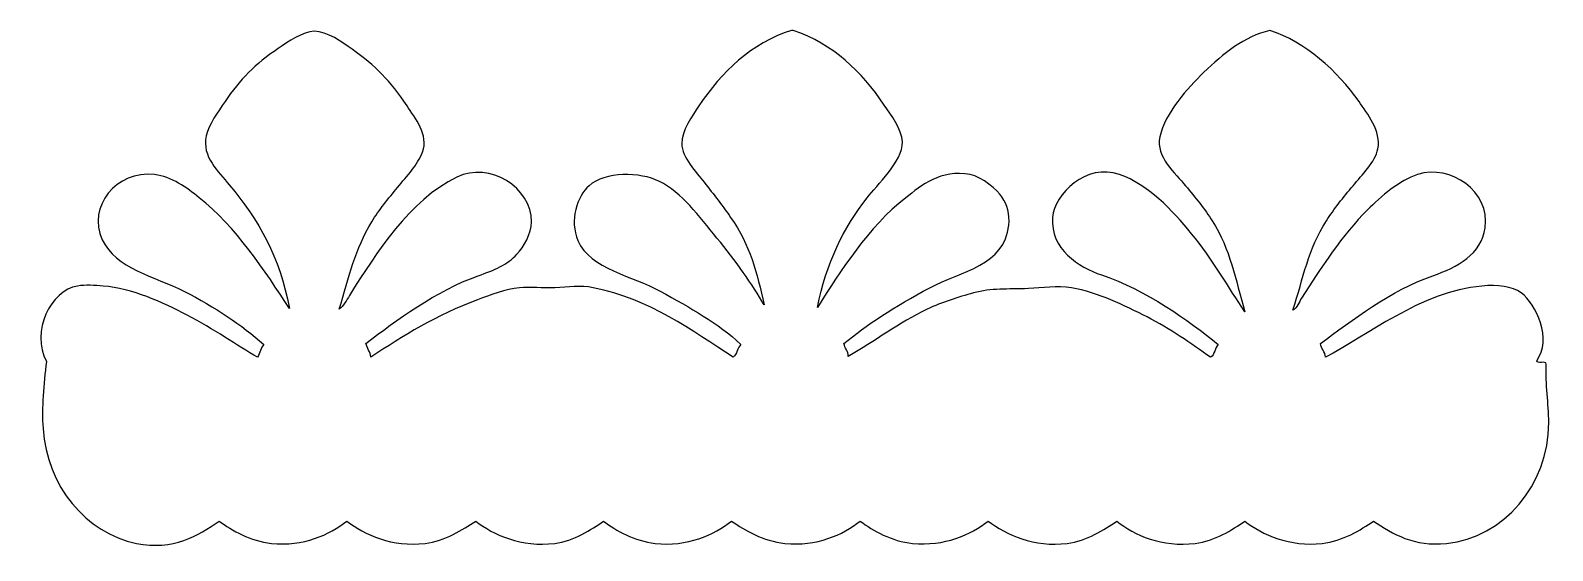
# Model space of a CAD drawing. Header units: centimetres. Extents: x -7 to 6.9, y -2.4 to 2.3.
import ezdxf

# ---------------------------------------------------------------- set-up
doc = ezdxf.new("R2010")
doc.units = ezdxf.units.CM
doc.header["$MEASUREMENT"] = 0
doc.layers.add('Layer 1', color=7, linetype='Continuous')

msp = doc.modelspace()

# ---------------------------------------------------------------- linework, layer by layer
at = {"layer": 'Layer 1'}
msp.add_open_spline([(0.20542, -0.17886), (0.41508, 0.14835), (0.66749, 0.55478), (1.00959, 0.8205), (1.00959, 0.8205), (1.15069, 0.93012), (1.32765, 1.08141), (1.59514, 1.03129), (1.59514, 1.03129), (1.70322, 1.01105), (1.84721, 0.88659), (1.88401, 0.8283), (1.88401, 0.8283), (1.93246, 0.75152), (1.95629, 0.67368), (1.94645, 0.57065), (1.94645, 0.57065), (1.91137, 0.20285), (1.51838, 0.15396), (1.22819, 0.00071), (1.22819, 0.00071), (0.90463, -0.17016), (0.64449, -0.34375), (0.44746, -0.50679), (0.44746, -0.50679), (0.45484, -0.55145), (0.48575, -0.57259), (0.48651, -0.62389), (0.48651, -0.62389), (0.73032, -0.48453), (0.94352, -0.31943), (1.20477, -0.1945), (1.20477, -0.1945), (1.34227, -0.12875), (1.48314, -0.08623), (1.62638, -0.04617), (1.62638, -0.04617), (1.78796, -0.00098), (1.93073, -0.01453), (2.12605, -0.00712), (2.12605, -0.00712), (2.25011, -0.00244), (2.38685, 0.02482), (2.51642, 0.00069), (2.51642, 0.00069), (2.76142, -0.04498), (2.99693, -0.15952), (3.20349, -0.26477), (3.20349, -0.26477), (3.41362, -0.37185), (3.60436, -0.50774), (3.78123, -0.63172), (3.78123, -0.63172), (3.82264, -0.61069), (3.81735, -0.54293), (3.85148, -0.51459), (3.85148, -0.51459), (3.57957, -0.2952), (3.19333, -0.01723), (2.78968, 0.11779), (2.78968, 0.11779), (2.58418, 0.18653), (2.3219, 0.35242), (2.34468, 0.6409), (2.34468, 0.6409), (2.36138, 0.85251), (2.65038, 1.13848), (2.95367, 1.03127), (2.95367, 1.03127), (3.21381, 0.9393), (3.43074, 0.71083), (3.60947, 0.49255), (3.60947, 0.49255), (3.79635, 0.26435), (3.9474, -0.00085), (4.09353, -0.21794), (4.09353, -0.21794), (4.00704, 0.08308), (3.96238, 0.3479), (3.79685, 0.60965), (3.79685, 0.60965), (3.73057, 0.71445), (3.64104, 0.82388), (3.55484, 0.92974), (3.55484, 0.92974), (3.46364, 1.04174), (3.28023, 1.18946), (3.3206, 1.37477), (3.3206, 1.37477), (3.36791, 1.59175), (3.57248, 1.8194), (3.7188, 1.96032), (3.7188, 1.96032), (3.89763, 2.1327), (4.08887, 2.28711), (4.3199, 2.34294), (4.3199, 2.34294), (4.64346, 2.23922), (4.93572, 1.97432), (5.13185, 1.69492), (5.13185, 1.69492), (5.20596, 1.58938), (5.33714, 1.42243), (5.30362, 1.26553), (5.30362, 1.26553), (5.27822, 1.14665), (5.15752, 1.02566), (5.07719, 0.9298), (5.07719, 0.9298), (4.98953, 0.82518), (4.90352, 0.71644), (4.83518, 0.60971), (4.83518, 0.60971), (4.66915, 0.35044), (4.62589, 0.09089), (4.5307, -0.20227), (4.5307, -0.20227), (4.57184, -0.18301), (4.58483, -0.13007), (4.60875, -0.09294), (4.60875, -0.09294), (4.78229, 0.17614), (4.97951, 0.48081), (5.20994, 0.71121), (5.20994, 0.71121), (5.32861, 0.8299), (5.50365, 0.98042), (5.66275, 1.03133), (5.66275, 1.03133), (5.9689, 1.12923), (6.32442, 0.87533), (6.27955, 0.54727), (6.27955, 0.54727), (6.24632, 0.3043), (6.02491, 0.18767), (5.8033, 0.11007), (5.8033, 0.11007), (5.41799, -0.02487), (5.0694, -0.29398), (4.78055, -0.50673), (4.78055, -0.50673), (4.7892, -0.55531), (4.82302, -0.57875), (4.82741, -0.63167), (4.82741, -0.63167), (5.19309, -0.44495), (5.69027, -0.03432), (6.24835, 0.01635), (6.24835, 0.01635), (6.39353, 0.02953), (6.52381, 0.01545), (6.60747, -0.04609), (6.60747, -0.04609), (6.74235, -0.14528), (6.89195, -0.47141), (6.74802, -0.66289), (6.74802, -0.66289), (6.75112, -0.69882), (6.83081, -0.65818), (6.8339, -0.69414), (6.8339, -0.69414), (6.8257, -0.87988), (6.85689, -1.05289), (6.85732, -1.22503), (6.85732, -1.22503), (6.85878, -1.79801), (6.44539, -2.27077), (5.92826, -2.32586), (5.92826, -2.32586), (5.63015, -2.35761), (5.43865, -2.2404), (5.26463, -2.12287), (5.26463, -2.12287), (5.14472, -2.20288), (4.98497, -2.3049), (4.79619, -2.32586), (4.79619, -2.32586), (4.5024, -2.35848), (4.25192, -2.25016), (4.09351, -2.12287), (4.09351, -2.12287), (3.98088, -2.20256), (3.82115, -2.30395), (3.6407, -2.32586), (3.6407, -2.32586), (3.3436, -2.36192), (3.08619, -2.25254), (2.93021, -2.12287), (2.93021, -2.12287), (2.81469, -2.19928), (2.6561, -2.30363), (2.4774, -2.32586), (2.4774, -2.32586), (2.17636, -2.3633), (1.92175, -2.24892), (1.75911, -2.12287), (1.75911, -2.12287), (1.60155, -2.24746), (1.36144, -2.35409), (1.07207, -2.32586), (1.07207, -2.32586), (0.87977, -2.3071), (0.71139, -2.21143), (0.59582, -2.12287), (0.59582, -2.12287), (0.43614, -2.24828), (0.20029, -2.35536), (-0.09122, -2.32586), (-0.09122, -2.32586), (-0.28442, -2.30631), (-0.45484, -2.20651), (-0.57528, -2.12287), (-0.57528, -2.12287), (-0.7317, -2.24921), (-0.97824, -2.3579), (-1.27013, -2.32586), (-1.27013, -2.32586), (-1.45595, -2.30546), (-1.62705, -2.20955), (-1.73857, -2.12287), (-1.73857, -2.12287), (-1.85202, -2.19912), (-2.0071, -2.3039), (-2.1836, -2.32586), (-2.1836, -2.32586), (-2.48287, -2.36309), (-2.74158, -2.24961), (-2.90186, -2.12287), (-2.90186, -2.12287), (-3.01997, -2.20034), (-3.17896, -2.3044), (-3.3625, -2.32586), (-3.3625, -2.32586), (-3.65987, -2.3606), (-3.91236, -2.24966), (-4.07299, -2.12287), (-4.07299, -2.12287), (-4.23187, -2.24752), (-4.46894, -2.35568), (-4.76003, -2.32586), (-4.76003, -2.32586), (-4.95024, -2.30639), (-5.11931, -2.20762), (-5.23628, -2.12287), (-5.23628, -2.12287), (-5.42276, -2.25678), (-5.65554, -2.39132), (-5.98579, -2.32586), (-5.98579, -2.32586), (-6.44844, -2.23416), (-6.80179, -1.80188), (-6.8368, -1.27967), (-6.8368, -1.27967), (-6.84966, -1.08787), (-6.83331, -0.88031), (-6.80558, -0.67068), (-6.80558, -0.67068), (-6.95144, -0.39779), (-6.76679, -0.02388), (-6.52451, 0.01636), (-6.52451, 0.01636), (-6.45117, 0.02853), (-6.36385, 0.02258), (-6.29027, 0.01636), (-6.29027, 0.01636), (-6.02309, -0.00621), (-5.75319, -0.13025), (-5.52515, -0.2491), (-5.52515, -0.2491), (-5.28409, -0.3747), (-5.0698, -0.52636), (-4.88494, -0.63166), (-4.88494, -0.63166), (-4.86806, -0.59128), (-4.85393, -0.54816), (-4.8303, -0.51453), (-4.8303, -0.51453), (-5.03204, -0.33718), (-5.26932, -0.17634), (-5.55637, -0.03047), (-5.55637, -0.03047), (-5.81708, 0.10192), (-6.17852, 0.17727), (-6.29812, 0.43794), (-6.29812, 0.43794), (-6.4361, 0.73869), (-6.17202, 1.07119), (-5.82187, 1.03129), (-5.82187, 1.03129), (-5.66807, 1.01377), (-5.53085, 0.91064), (-5.41589, 0.8205), (-5.41589, 0.8205), (-5.08696, 0.56256), (-4.8133, 0.14573), (-4.59613, -0.18664), (-4.59613, -0.18664), (-4.6826, 0.28284), (-4.87558, 0.61539), (-5.14265, 0.93763), (-5.14265, 0.93763), (-5.23991, 1.05497), (-5.39512, 1.19372), (-5.35344, 1.38266), (-5.35344, 1.38266), (-5.32973, 1.49019), (-5.24655, 1.59861), (-5.18167, 1.69495), (-5.18167, 1.69495), (-5.04713, 1.89474), (-4.90669, 2.03822), (-4.69761, 2.17901), (-4.69761, 2.17901), (-4.60577, 2.24084), (-4.47734, 2.33329), (-4.36969, 2.33517), (-4.36969, 2.33517), (-4.2533, 2.33718), (-4.11487, 2.23354), (-4.02618, 2.17121), (-4.02618, 2.17121), (-3.81285, 2.02124), (-3.67868, 1.88443), (-3.52651, 1.65591), (-3.52651, 1.65591), (-3.45494, 1.54846), (-3.32675, 1.39101), (-3.38596, 1.2343), (-3.38596, 1.2343), (-3.42816, 1.12267), (-3.52743, 1.01739), (-3.61239, 0.91421), (-3.61239, 0.91421), (-3.6964, 0.81216), (-3.78119, 0.7086), (-3.84663, 0.60192), (-3.84663, 0.60192), (-4.00014, 0.35144), (-4.05105, 0.10614), (-4.14331, -0.19442), (-4.14331, -0.19442), (-4.10151, -0.16468), (-4.07785, -0.11438), (-4.04962, -0.06951), (-4.04962, -0.06951), (-3.80298, 0.32221), (-3.50392, 0.79626), (-3.0737, 1.00793), (-3.0737, 1.00793), (-2.77618, 1.1543), (-2.38999, 0.9107), (-2.39446, 0.60195), (-2.39446, 0.60195), (-2.3961, 0.48926), (-2.46489, 0.37314), (-2.52718, 0.30527), (-2.52718, 0.30527), (-2.6147, 0.20991), (-2.73244, 0.16187), (-2.87852, 0.11009), (-2.87852, 0.11009), (-3.25944, -0.02495), (-3.62589, -0.29763), (-3.90129, -0.50671), (-3.90129, -0.50671), (-3.88777, -0.55045), (-3.86213, -0.58206), (-3.85443, -0.63165), (-3.85443, -0.63165), (-3.56783, -0.43872), (-3.25544, -0.24605), (-2.88632, -0.10854), (-2.88632, -0.10854), (-2.7676, -0.0643), (-2.63195, -0.01239), (-2.50376, 0.00079), (-2.50376, 0.00079), (-2.40385, 0.01106), (-2.29024, -0.00535), (-2.18367, 0.00079), (-2.18367, 0.00079), (-2.05786, 0.00801), (-1.95015, 0.02402), (-1.83233, 0.00079), (-1.83233, 0.00079), (-1.31663, -0.10097), (-0.9351, -0.39034), (-0.55971, -0.63162), (-0.55971, -0.63162), (-0.52441, -0.60447), (-0.52333, -0.54306), (-0.48946, -0.51449), (-0.48946, -0.51449), (-0.69827, -0.31859), (-0.94962, -0.18371), (-1.22333, -0.03043), (-1.22333, -0.03043), (-1.47016, 0.10779), (-1.86145, 0.16962), (-1.97284, 0.43021), (-1.97284, 0.43021), (-2.05095, 0.6129), (-1.9794, 0.83293), (-1.87135, 0.92988), (-1.87135, 0.92988), (-1.7276, 1.05886), (-1.4056, 1.05638), (-1.23114, 0.96893), (-1.23114, 0.96893), (-1.02752, 0.86685), (-0.87152, 0.65355), (-0.70803, 0.45363), (-0.70803, 0.45363), (-0.53708, 0.24461), (-0.38532, 0.03204), (-0.27864, -0.15536), (-0.27864, -0.15536), (-0.34365, 0.13767), (-0.40551, 0.38727), (-0.58312, 0.64101), (-0.58312, 0.64101), (-0.65382, 0.742), (-0.73523, 0.84813), (-0.82516, 0.96113), (-0.82516, 0.96113), (-0.89795, 1.0526), (-1.02471, 1.18605), (-1.02815, 1.31244), (-1.02815, 1.31244), (-1.03133, 1.42822), (-0.93115, 1.56737), (-0.87202, 1.65597), (-0.87202, 1.65597), (-0.66543, 1.96522), (-0.39505, 2.22692), (-0.02879, 2.34294), (-0.02879, 2.34294), (-0.02358, 2.34294), (-0.01837, 2.34294), (-0.01318, 2.34294), (-0.01318, 2.34294), (0.35279, 2.2153), (0.60301, 1.97416), (0.81441, 1.6637), (0.81441, 1.6637), (0.87275, 1.57803), (0.97594, 1.44301), (0.97835, 1.328), (0.97835, 1.328), (0.98208, 1.14988), (0.74504, 0.9321), (0.65823, 0.82053), (0.65823, 0.82053), (0.44143, 0.54173), (0.28824, 0.22844), (0.20542, -0.17886)], degree=3, knots=[0, 0, 0, 0, 0.00869565, 0.00869565, 0.00869565, 0.00869565, 0.0173913, 0.0173913, 0.0173913, 0.0173913, 0.02608696, 0.02608696, 0.02608696, 0.02608696, 0.03478261, 0.03478261, 0.03478261, 0.03478261, 0.04347826, 0.04347826, 0.04347826, 0.04347826, 0.05217391, 0.05217391, 0.05217391, 0.05217391, 0.06086957, 0.06086957, 0.06086957, 0.06086957, 0.06956522, 0.06956522, 0.06956522, 0.06956522, 0.07826087, 0.07826087, 0.07826087, 0.07826087, 0.08695652, 0.08695652, 0.08695652, 0.08695652, 0.09565217, 0.09565217, 0.09565217, 0.09565217, 0.10434783, 0.10434783, 0.10434783, 0.10434783, 0.11304348, 0.11304348, 0.11304348, 0.11304348, 0.12173913, 0.12173913, 0.12173913, 0.12173913, 0.13043478, 0.13043478, 0.13043478, 0.13043478, 0.13913043, 0.13913043, 0.13913043, 0.13913043, 0.14782609, 0.14782609, 0.14782609, 0.14782609, 0.15652174, 0.15652174, 0.15652174, 0.15652174, 0.16521739, 0.16521739, 0.16521739, 0.16521739, 0.17391304, 0.17391304, 0.17391304, 0.17391304, 0.1826087, 0.1826087, 0.1826087, 0.1826087, 0.19130435, 0.19130435, 0.19130435, 0.19130435, 0.2, 0.2, 0.2, 0.2, 0.20869565, 0.20869565, 0.20869565, 0.20869565, 0.2173913, 0.2173913, 0.2173913, 0.2173913, 0.22608696, 0.22608696, 0.22608696, 0.22608696, 0.23478261, 0.23478261, 0.23478261, 0.23478261, 0.24347826, 0.24347826, 0.24347826, 0.24347826, 0.25217391, 0.25217391, 0.25217391, 0.25217391, 0.26086957, 0.26086957, 0.26086957, 0.26086957, 0.26956522, 0.26956522, 0.26956522, 0.26956522, 0.27826087, 0.27826087, 0.27826087, 0.27826087, 0.28695652, 0.28695652, 0.28695652, 0.28695652, 0.29565217, 0.29565217, 0.29565217, 0.29565217, 0.30434783, 0.30434783, 0.30434783, 0.30434783, 0.31304348, 0.31304348, 0.31304348, 0.31304348, 0.32173913, 0.32173913, 0.32173913, 0.32173913, 0.33043478, 0.33043478, 0.33043478, 0.33043478, 0.33913043, 0.33913043, 0.33913043, 0.33913043, 0.34782609, 0.34782609, 0.34782609, 0.34782609, 0.35652174, 0.35652174, 0.35652174, 0.35652174, 0.36521739, 0.36521739, 0.36521739, 0.36521739, 0.37391304, 0.37391304, 0.37391304, 0.37391304, 0.3826087, 0.3826087, 0.3826087, 0.3826087, 0.39130435, 0.39130435, 0.39130435, 0.39130435, 0.4, 0.4, 0.4, 0.4, 0.40869565, 0.40869565, 0.40869565, 0.40869565, 0.4173913, 0.4173913, 0.4173913, 0.4173913, 0.42608696, 0.42608696, 0.42608696, 0.42608696, 0.43478261, 0.43478261, 0.43478261, 0.43478261, 0.44347826, 0.44347826, 0.44347826, 0.44347826, 0.45217391, 0.45217391, 0.45217391, 0.45217391, 0.46086957, 0.46086957, 0.46086957, 0.46086957, 0.46956522, 0.46956522, 0.46956522, 0.46956522, 0.47826087, 0.47826087, 0.47826087, 0.47826087, 0.48695652, 0.48695652, 0.48695652, 0.48695652, 0.49565217, 0.49565217, 0.49565217, 0.49565217, 0.50434783, 0.50434783, 0.50434783, 0.50434783, 0.51304348, 0.51304348, 0.51304348, 0.51304348, 0.52173913, 0.52173913, 0.52173913, 0.52173913, 0.53043478, 0.53043478, 0.53043478, 0.53043478, 0.53913043, 0.53913043, 0.53913043, 0.53913043, 0.54782609, 0.54782609, 0.54782609, 0.54782609, 0.55652174, 0.55652174, 0.55652174, 0.55652174, 0.56521739, 0.56521739, 0.56521739, 0.56521739, 0.57391304, 0.57391304, 0.57391304, 0.57391304, 0.5826087, 0.5826087, 0.5826087, 0.5826087, 0.59130435, 0.59130435, 0.59130435, 0.59130435, 0.6, 0.6, 0.6, 0.6, 0.60869565, 0.60869565, 0.60869565, 0.60869565, 0.6173913, 0.6173913, 0.6173913, 0.6173913, 0.62608696, 0.62608696, 0.62608696, 0.62608696, 0.63478261, 0.63478261, 0.63478261, 0.63478261, 0.64347826, 0.64347826, 0.64347826, 0.64347826, 0.65217391, 0.65217391, 0.65217391, 0.65217391, 0.66086957, 0.66086957, 0.66086957, 0.66086957, 0.66956522, 0.66956522, 0.66956522, 0.66956522, 0.67826087, 0.67826087, 0.67826087, 0.67826087, 0.68695652, 0.68695652, 0.68695652, 0.68695652, 0.69565217, 0.69565217, 0.69565217, 0.69565217, 0.70434783, 0.70434783, 0.70434783, 0.70434783, 0.71304348, 0.71304348, 0.71304348, 0.71304348, 0.72173913, 0.72173913, 0.72173913, 0.72173913, 0.73043478, 0.73043478, 0.73043478, 0.73043478, 0.73913043, 0.73913043, 0.73913043, 0.73913043, 0.74782609, 0.74782609, 0.74782609, 0.74782609, 0.75652174, 0.75652174, 0.75652174, 0.75652174, 0.76521739, 0.76521739, 0.76521739, 0.76521739, 0.77391304, 0.77391304, 0.77391304, 0.77391304, 0.7826087, 0.7826087, 0.7826087, 0.7826087, 0.79130435, 0.79130435, 0.79130435, 0.79130435, 0.8, 0.8, 0.8, 0.8, 0.80869565, 0.80869565, 0.80869565, 0.80869565, 0.8173913, 0.8173913, 0.8173913, 0.8173913, 0.82608696, 0.82608696, 0.82608696, 0.82608696, 0.83478261, 0.83478261, 0.83478261, 0.83478261, 0.84347826, 0.84347826, 0.84347826, 0.84347826, 0.85217391, 0.85217391, 0.85217391, 0.85217391, 0.86086957, 0.86086957, 0.86086957, 0.86086957, 0.86956522, 0.86956522, 0.86956522, 0.86956522, 0.87826087, 0.87826087, 0.87826087, 0.87826087, 0.88695652, 0.88695652, 0.88695652, 0.88695652, 0.89565217, 0.89565217, 0.89565217, 0.89565217, 0.90434783, 0.90434783, 0.90434783, 0.90434783, 0.91304348, 0.91304348, 0.91304348, 0.91304348, 0.92173913, 0.92173913, 0.92173913, 0.92173913, 0.93043478, 0.93043478, 0.93043478, 0.93043478, 0.93913043, 0.93913043, 0.93913043, 0.93913043, 0.94782609, 0.94782609, 0.94782609, 0.94782609, 0.95652174, 0.95652174, 0.95652174, 0.95652174, 0.96521739, 0.96521739, 0.96521739, 0.96521739, 0.97391304, 0.97391304, 0.97391304, 0.97391304, 0.9826087, 0.9826087, 0.9826087, 0.9826087, 1, 1, 1, 1], dxfattribs=at)

doc.saveas('drawing.dxf')
